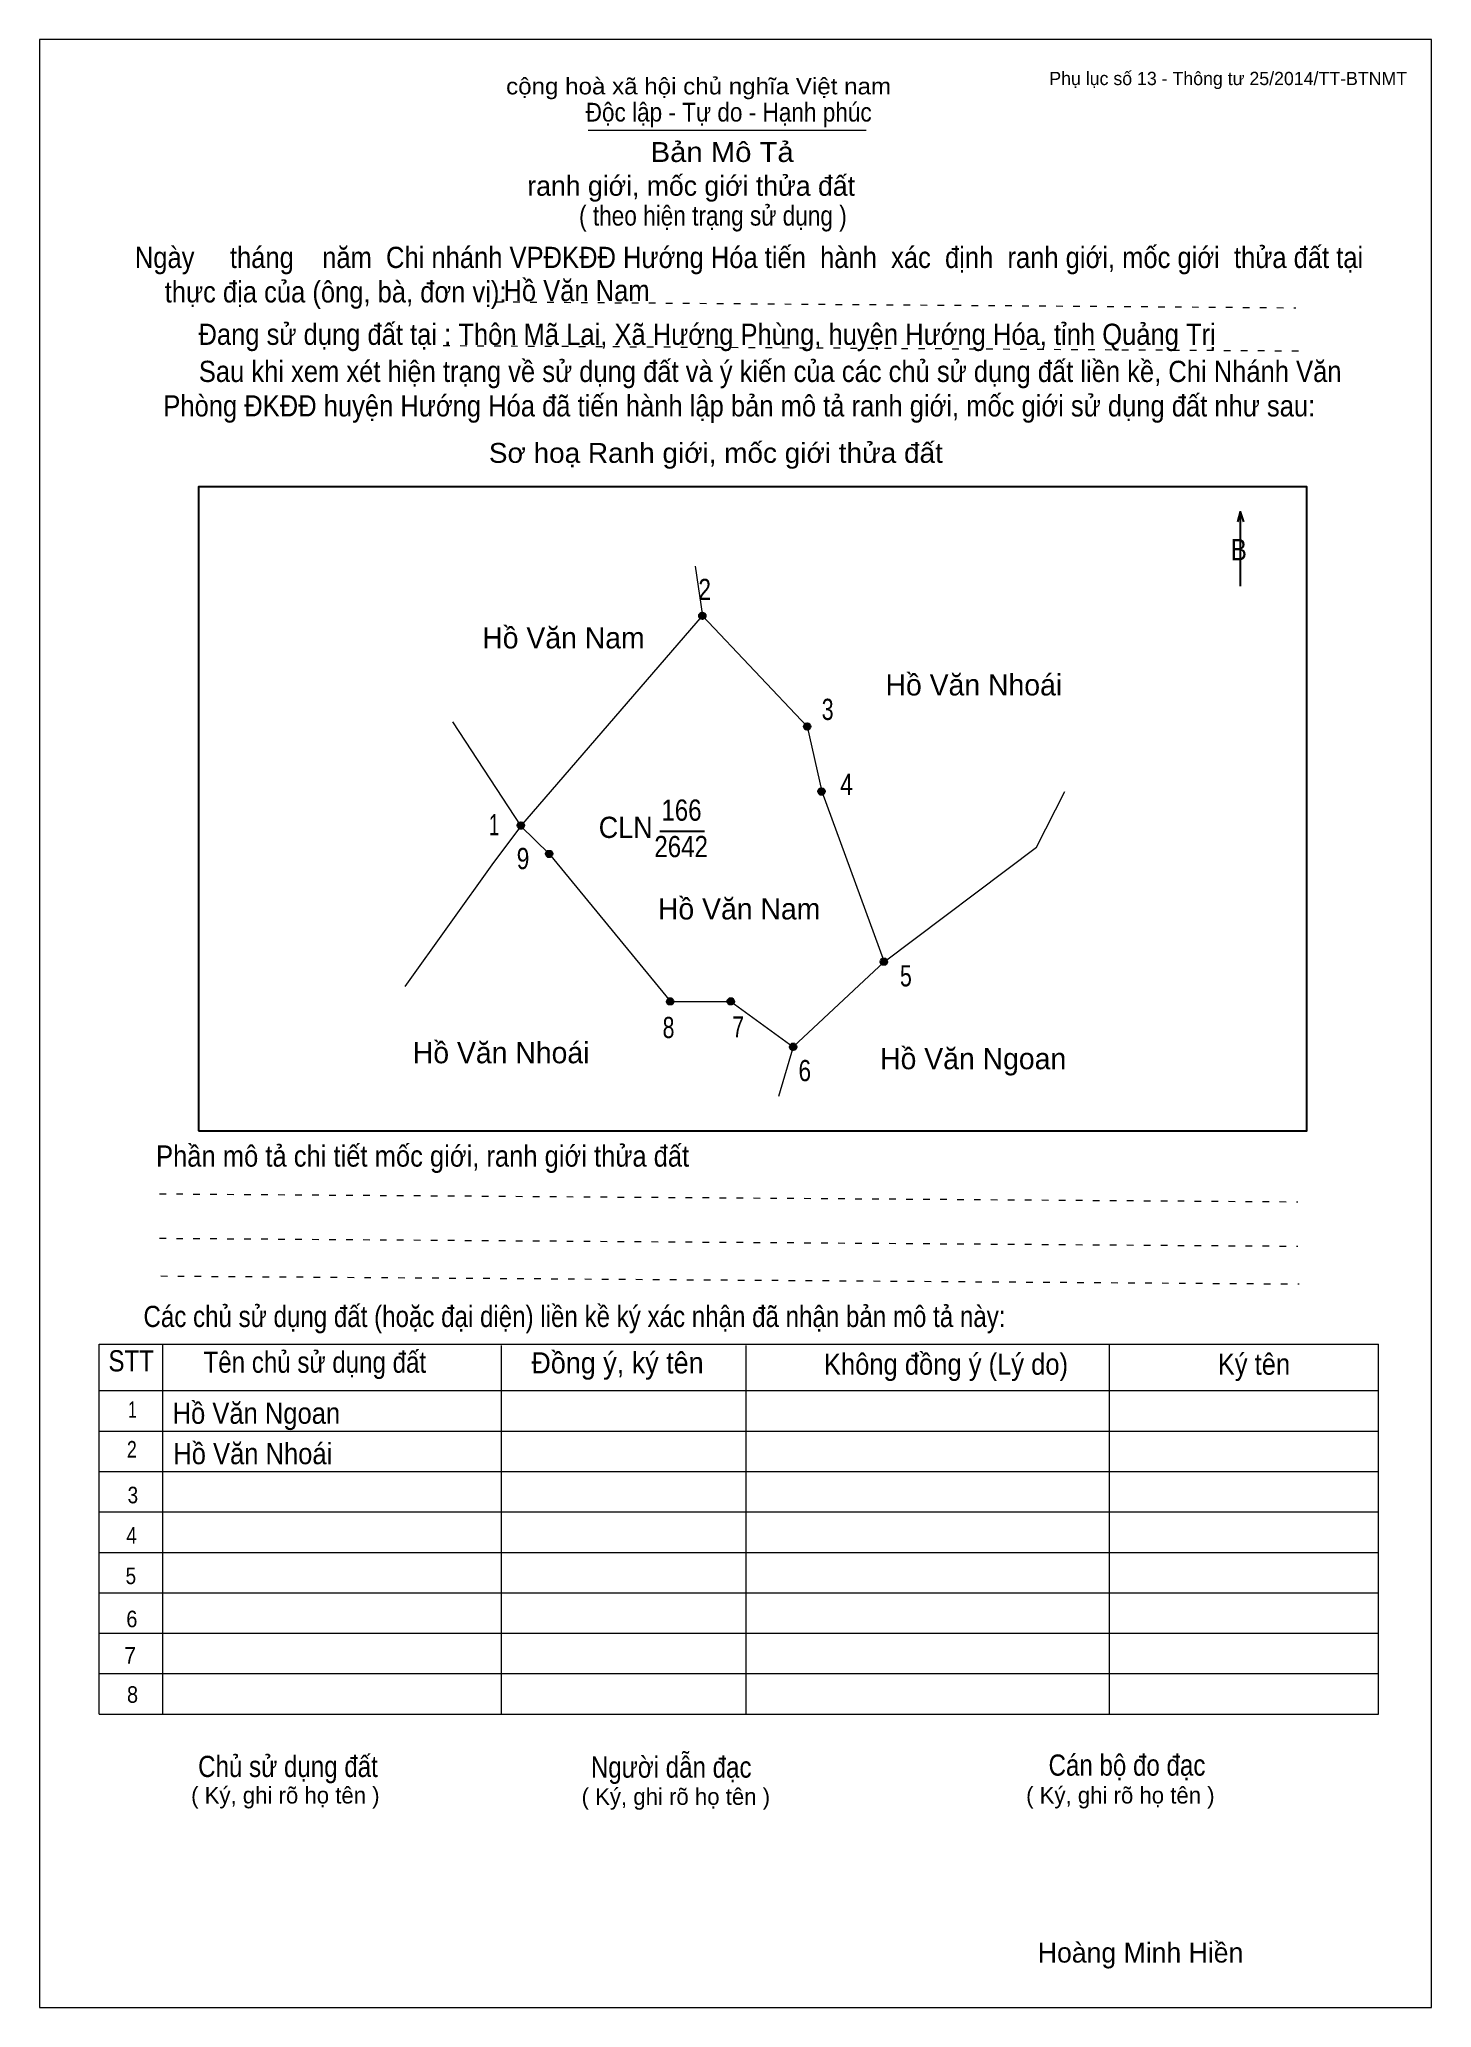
# Model space of a CAD drawing. Header units: centimetres. Extents: x 0 to 21, y 0 to 29.7.
import ezdxf
from ezdxf.enums import TextEntityAlignment as Align

# ---------------------------------------------------------------- set-up
doc = ezdxf.new("R2010")
doc.units = ezdxf.units.CM
doc.header["$LTSCALE"] = 0.13
doc.linetypes.add('DOTTED', pattern=[1.5, 0.3, -1.2])
for name, color, linetype, lineweight in [('1', 7, 'Continuous', 13), ('32', 7, 'Continuous', 25), ('33', 7, 'Continuous', 25), ('6', 7, 'Continuous', 13), ('62', 7, 'Continuous', 13)]:
    doc.layers.add(name, color=color, linetype=linetype, lineweight=lineweight)
doc.layers.add('34', color=7, linetype='Continuous')
doc.layers.add('63', color=7, linetype='Continuous')

msp = doc.modelspace()

# ---------------------------------------------------------------- hatches: boundary and pattern name
at = {"layer": '32'}
for points in [[(10.05, 21, 1), (9.95, 21, 1)], [(11.6314, 19.3305, 1), (11.5314, 19.3305, 1)], [(11.8461, 18.3487, 1), (11.7461, 18.3487, 1)], [(7.3132, 17.8355, 1), (7.2132, 17.8355, 1)], [(7.7408, 17.4079, 1), (7.6408, 17.4079, 1)], [(12.7868, 15.7829, 1), (12.6868, 15.7829, 1)], [(9.5659, 15.1842, 1), (9.4659, 15.1842, 1)], [(10.4776, 15.1842, 1), (10.3776, 15.1842, 1)], [(11.4184, 14.5, 1), (11.3184, 14.5, 1)]]:
    msp.add_hatch(color=256, dxfattribs=at).paths.add_polyline_path(points)

# ---------------------------------------------------------------- linework, layer by layer
at = {"layer": '1'}
msp.add_lwpolyline([(21, 0), (21, 29.7), (0, 29.7), (0, 0)], close=True, dxfattribs=at)
at = {"layer": '32'}
for centre in [(10, 21), (11.5814, 19.3305), (11.7961, 18.3487), (7.2632, 17.8355), (7.6908, 17.4079), (12.7368, 15.7829), (9.5159, 15.1842), (10.4276, 15.1842), (11.3684, 14.5)]:
    msp.add_circle(centre, 0.05, dxfattribs=at)
at = {"layer": '33'}
msp.add_line((9.36, 17.75), (10.03, 17.75), dxfattribs=at)
at = {"layer": '6'}
for p, q in [((9.89, 21.75), (10, 21)), ((7.26, 17.83), (10, 21)), ((11.37, 14.5), (12.74, 15.78))]:
    msp.add_line(p, q, dxfattribs=at)
for points in [[(10, 21), (11.58, 19.33), (11.8, 18.35), (12.74, 15.78)], [(6.23, 19.4), (7.26, 17.83), (6.85, 17.28), (5.51, 15.41)], [(12.74, 15.78), (15.04, 17.51), (15.47, 18.35)], [(7.26, 17.83), (7.69, 17.41), (9.52, 15.18), (10.43, 15.18), (11.37, 14.5), (11.15, 13.75)]]:
    msp.add_lwpolyline(points, dxfattribs=at)
at = {"layer": '62'}
for p, q in [((8.28, 28.33), (12.47, 28.33)), ((0.9, 10.01), (20.2, 10.01)), ((0.9, 4.43), (0.9, 10.01)), ((1.86, 4.43), (1.86, 10.01)), ((6.97, 4.43), (6.97, 9.99)), ((10.66, 4.43), (10.66, 9.99)), ((16.14, 4.43), (16.14, 10.01)), ((20.2, 4.43), (20.2, 10.01)), ((0.9, 9.31), (20.2, 9.31)), ((0.9, 8.7), (20.2, 8.7)), ((0.9, 8.09), (20.2, 8.09)), ((0.9, 7.48), (20.2, 7.48)), ((0.9, 6.87), (20.2, 6.87)), ((0.9, 6.26), (20.2, 6.26)), ((0.9, 5.65), (20.2, 5.65)), ((0.9, 5.04), (20.2, 5.04)), ((0.9, 4.43), (20.2, 4.43))]:
    msp.add_line(p, q, dxfattribs=at)
at = {"layer": '62', "linetype": 'DOTTED'}
for p, q in [((6.89, 25.74), (18.95, 25.65)), ((6.09, 25.08), (19.04, 25)), ((1.81, 12.28), (18.98, 12.16)), ((1.81, 11.61), (18.98, 11.49)), ((1.83, 11.04), (19, 10.92))]:
    msp.add_line(p, q, dxfattribs=at)
at = {"layer": '62', "lineweight": 25}
for p, q in [((18.11, 22.58), (18.11, 21.45)), ((18.11, 22.57), (18.07, 22.42)), ((18.11, 22.57), (18.16, 22.42))]:
    msp.add_line(p, q, dxfattribs=at)
msp.add_lwpolyline([(2.4, 13.23), (19.12, 13.23), (19.12, 22.95), (2.4, 22.95)], close=True, dxfattribs=at)

# ---------------------------------------------------------------- texts
at = {"layer": '32'}
for s, width, p in [('2', 0.8, (10.035, 21.24)), ('3', 0.75, (11.89, 19.43)), ('4', 0.8, (12.175, 18.3)), ('1', 0.65, (6.86, 17.69)), ('9', 0.8, (7.295, 17.18)), ('5', 0.75, (13.07, 15.41)), ('8', 0.75, (9.49, 14.63)), ('7', 0.75, (10.54, 14.64)), ('6', 0.8, (11.545, 13.98))]:
    msp.add_text(s, height=0.32, dxfattribs=dict(at, width=width)).set_placement(p, align=Align.CENTER)
at = {"layer": '33'}
for s, p in [('Hồ Văn Nam', (7.905, 20.51)), ('Hồ Văn Nhoái', (14.095, 19.8)), ('Hồ Văn Nam', (10.555, 16.42)), ('Hồ Văn Nhoái', (6.965, 14.25)), ('Hồ Văn Ngoan', (14.085, 14.16))]:
    msp.add_text(s, height=0.32, dxfattribs=at).set_placement(p, align=Align.CENTER)
at = {"layer": '33', "width": 0.85}
for s, p in [('166', (9.685, 17.91)), ('2642', (9.68, 17.36))]:
    msp.add_text(s, height=0.32, dxfattribs=at).set_placement(p, align=Align.CENTER)
at = {"layer": '33', "width": 0.95}
msp.add_text('CLN', height=0.32, dxfattribs=at).set_placement((9.25, 17.65), align=Align.RIGHT)
at = {"layer": '34', "width": 0.9}
for s, p in [('Hồ Văn Nam', (7, 25.75)), ('Hồ Văn Ngoan', (2.01, 8.81)), ('Hồ Văn Nhoái', (2.02, 8.2))]:
    msp.add_text(s, height=0.32, dxfattribs=at).set_placement(p)
at = {"layer": '62'}
for s, height, width, p in [('cộng hoà xã hội chủ nghĩa Việt nam', 0.2474, 1.1, (7.04, 28.87)), ('Độc lập - Tự do - Hạnh phúc', 0.2828, 0.9, (8.24, 28.46)), ('Bản Mô Tả', 0.3, 1.1, (9.22, 27.85)), ('( theo hiện trạng sử dụng )', 0.3, 0.85, (8.14, 26.89)), ('Ngày     tháng    năm  Chi nhánh VPĐKĐĐ Hướng Hóa tiến  hành  xác  định  ranh giới, mốc giới  thửa đất tại ', 0.32, 0.9, (1.44, 26.25)), ('thực địa của (ông, bà, đơn vị): ', 0.32, 0.9, (1.89, 25.73)), ('Đang sử dụng đất tại : Thôn Mã Lai, Xã Hướng Phùng, huyện Hướng Hóa, tỉnh Quảng Trị', 0.32, 0.9, (2.4, 25.09)), ('     Sau khi xem xét hiện trạng về sử dụng đất và ý kiến của các chủ sử dụng đất liền kề, Chi Nhánh Văn ', 0.32, 0.9, (1.87, 24.53)), ('Phòng ĐKĐĐ huyện Hướng Hóa đã tiến hành lập bản mô tả ranh giới, mốc giới sử dụng đất như sau:', 0.32, 0.9, (1.87, 24.01)), ('Sơ hoạ Ranh giới, mốc giới thửa đất', 0.3, 1.05, (6.78, 23.31)), ('B', 0.32, 0.85, (17.97, 21.84)), ('Phần mô tả chi tiết mốc giới, ranh giới thửa đất ', 0.32, 0.9, (1.76, 12.69)), ('Các chủ sử dụng đất (hoặc đại diện) liền kề ký xác nhận đã nhận bản mô tả này:', 0.32, 0.85, (1.57, 10.27))]:
    msp.add_text(s, height=height, dxfattribs=dict(at, width=width)).set_placement(p)
msp.add_text('ranh giới, mốc giới thửa đất', height=0.3, dxfattribs=at).set_placement((7.36, 27.34))
for s, height, width, p in [('STT', 0.32, 0.85, (1.385, 9.6)), ('Tên chủ sử dụng đất', 0.32, 0.85, (4.155, 9.58)), ('Đồng ý, ký tên', 0.32, 0.95, (8.72, 9.57)), ('Không đồng ý (Lý do)', 0.32, 0.9, (13.675, 9.55)), ('Ký tên', 0.32, 0.9, (18.32, 9.55)), ('1', 0.25, 0.7, (1.405, 8.9)), ('2', 0.25, 0.8, (1.395, 8.3)), ('3', 0.25, 0.85, (1.41, 7.61)), ('4', 0.25, 0.85, (1.39, 7)), ('5', 0.25, 0.85, (1.38, 6.39)), ('6', 0.25, 0.9, (1.395, 5.74)), ('7', 0.25, 0.95, (1.37, 5.19)), ('8', 0.25, 0.9, (1.405, 4.6)), ('Người dẫn đạc', 0.32, 0.85, (9.53, 3.47)), ('Chủ sử dụng đất', 0.32, 0.85, (3.75, 3.48)), ('Cán bộ đo đạc', 0.32, 0.85, (16.405, 3.5))]:
    msp.add_text(s, height=height, dxfattribs=dict(at, width=width)).set_placement(p, align=Align.CENTER)
for p in [(3.71, 3.08), (9.6, 3.06), (16.305, 3.08)]:
    msp.add_text('( Ký, ghi rõ họ tên )', height=0.25, dxfattribs=at).set_placement(p, align=Align.CENTER)
at = {"layer": '63'}
msp.add_text('Phụ lục số 13 - Thông tư 25/2014/TT-BTNMT', height=0.2, dxfattribs=at).set_placement((20.63, 29.01), align=Align.RIGHT)
msp.add_text('Hoàng Minh Hiền', height=0.3, dxfattribs=at).set_placement((16.61, 0.68), align=Align.CENTER)

doc.saveas('drawing.dxf')
